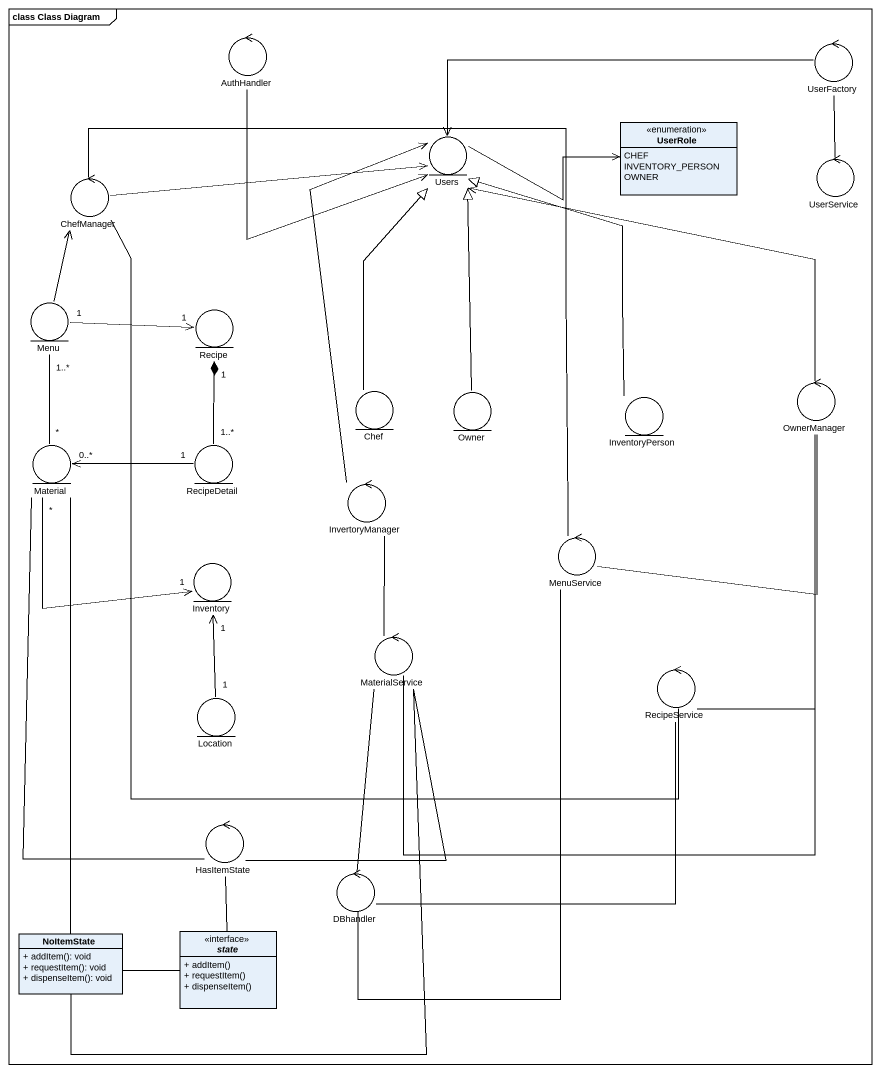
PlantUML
@startuml
mainframe class Class Diagram
allowmixing
hide circle
hide empty members
skinparam classAttributeIconSize 0
control AuthHandler
control UserFactory
enum UserRole {
  CHEF
  INVENTORY_PERSON
  OWNER
}
entity Users
control UserService
control ChefManager
entity Menu
entity Recipe
entity Chef
entity Owner
entity InventoryPerson
control OwnerManager
entity Material
entity RecipeDetail
control InvertoryManager
control MenuService
entity Inventory
control MaterialService
control RecipeService
entity Location
control HasItemState
control DBhandler
class NoItemState {
  + addItem(): void
  + requestItem(): void
  + dispenseItem(): void
}
interface "state" as state_ {
  + addItem()
  + requestItem()
  + dispenseItem()
}
AuthHandler --> Users
UserFactory -left-> Users
Users -right-> UserRole
UserService -up- UserFactory
ChefManager -right-> Users
ChefManager -- MenuService
ChefManager -- RecipeService
Menu -up-> ChefManager
Menu "1" -right-> "1" Recipe
Menu "1..*" -- "*" Material
Chef -up-|> Users
Owner -up-|> Users
InventoryPerson -up-|> Users
OwnerManager -up-> Users
Material "*" --> "1" Inventory
RecipeDetail "1..*" -up-* "1" Recipe
RecipeDetail "1" -left-> "0..*" Material
InvertoryManager -up-> Users
MenuService -right- OwnerManager
MaterialService -right- OwnerManager
MaterialService -up- InvertoryManager
RecipeService -up- OwnerManager
Location "1" -up-> "1" Inventory
HasItemState -up- Material
HasItemState -up- MaterialService
DBhandler -up- MenuService
DBhandler -up- MaterialService
DBhandler -up- RecipeService
NoItemState -up- Material
NoItemState -up- MaterialService
NoItemState -right- state_
state_ -up- HasItemState
@enduml
